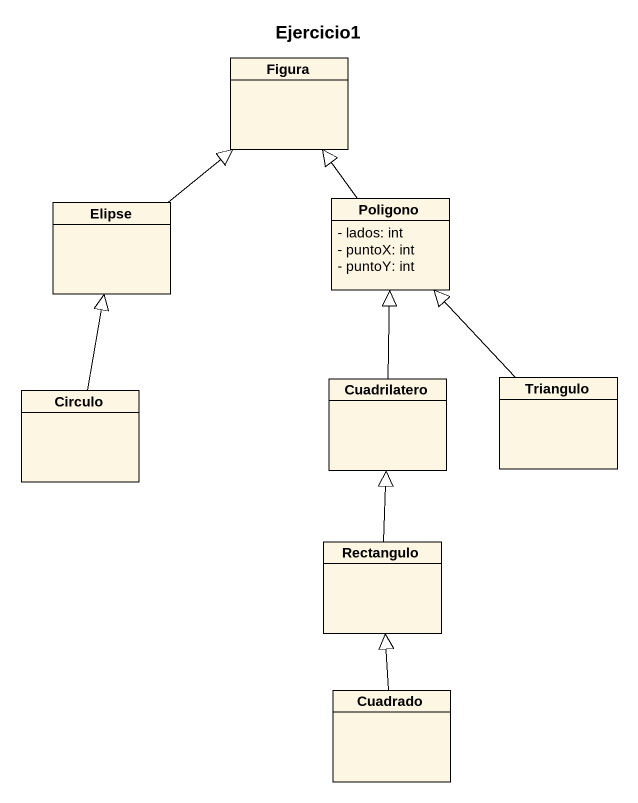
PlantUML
@startuml
title Ejercicio1
hide circle
hide empty members
skinparam classAttributeIconSize 0
class Figura
class Elipse
class Poligono {
  - lados: int
  - puntoX: int
  - puntoY: int
}
class Circulo
class Cuadrilatero
class Triangulo
class Rectangulo
class Cuadrado
Elipse -up-|> Figura
Poligono -up-|> Figura
Circulo -up-|> Elipse
Cuadrilatero -up-|> Poligono
Triangulo -up-|> Poligono
Rectangulo -up-|> Cuadrilatero
Cuadrado -up-|> Rectangulo
@enduml
